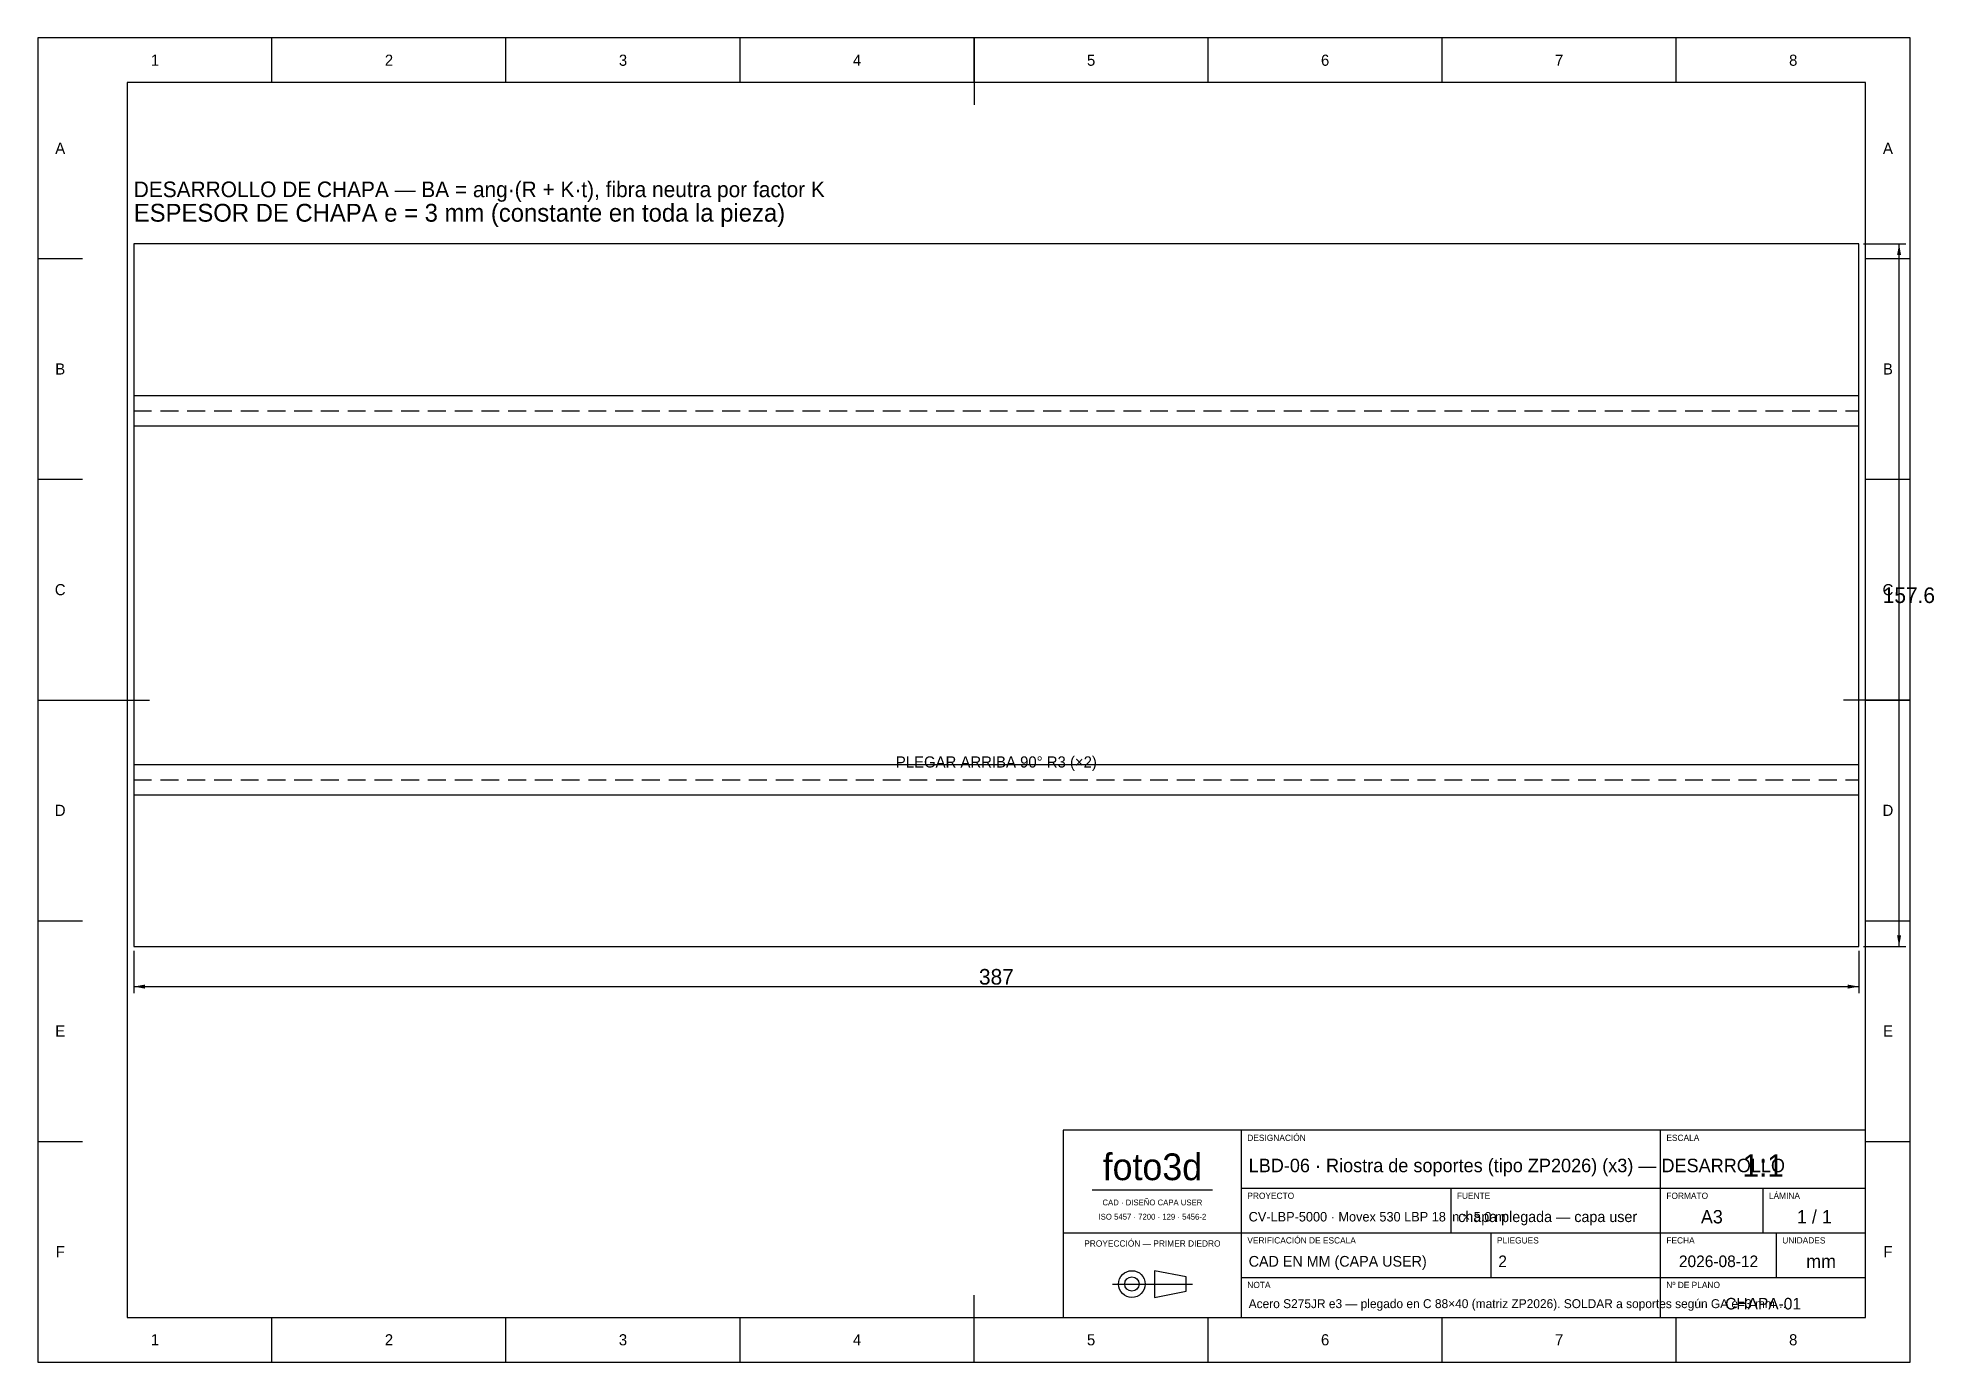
# Model space of a CAD drawing. Extents: x 0 to 425, y 0 to 297.
import ezdxf
from ezdxf.enums import TextEntityAlignment as Align

# ---------------------------------------------------------------- set-up
doc = ezdxf.new("R2010")
doc.units = 0
doc.linetypes.add('DASHED', pattern=[6, 4, -2])
for name, color, linetype in [('COTAS', 7, 'CONTINUOUS'), ('FINA', 7, 'CONTINUOUS'), ('NORMA', 7, 'CONTINUOUS'), ('PLIEGUE', 1, 'DASHED'), ('TEXTO', 7, 'CONTINUOUS'), ('VISIBLE', 7, 'CONTINUOUS')]:
    doc.layers.add(name, color=color, linetype=linetype)

msp = doc.modelspace()

# ---------------------------------------------------------------- linework, layer by layer
at = {"layer": 'COTAS'}
for p, q in [((409.5, 250.785), (419, 250.785)), ((417.5, 93.215), (417.5, 250.785)), ((21.5, 92.215), (21.5, 82.715)), ((408.5, 92.215), (408.5, 82.715)), ((409.5, 93.215), (419, 93.215)), ((21.5, 84.215), (408.5, 84.215))]:
    msp.add_line(p, q, dxfattribs=at)
for points in [[(417.5, 250.785), (417.95, 248.285), (417.05, 248.285)], [(417.5, 93.215), (417.95, 95.715), (417.05, 95.715)], [(21.5, 84.215), (24, 84.665), (24, 83.765)], [(408.5, 84.215), (406, 84.665), (406, 83.765)]]:
    msp.add_solid(points, dxfattribs=at)
at = {"layer": 'FINA'}
for p, q in [((420, 297), (0, 297)), ((0, 297), (0, 0)), ((52.5, 287), (52.5, 297)), ((105, 287), (105, 297)), ((157.5, 287), (157.5, 297)), ((210, 287), (210, 297)), ((262.5, 287), (262.5, 297)), ((315, 287), (315, 297)), ((367.5, 287), (367.5, 297)), ((420, 0), (420, 297)), ((0, 247.5), (10, 247.5)), ((410, 247.5), (420, 247.5)), ((21.5, 216.785), (408.5, 216.785)), ((21.5, 210.005), (408.5, 210.005)), ((0, 198), (10, 198)), ((410, 198), (420, 198)), ((0, 148.5), (10, 148.5)), ((410, 148.5), (420, 148.5)), ((21.5, 134.005), (408.5, 134.005)), ((21.5, 127.215), (408.5, 127.215)), ((0, 99), (10, 99)), ((410, 99), (420, 99)), ((0, 49.5), (10, 49.5)), ((410, 49.5), (420, 49.5)), ((236.5, 38.6), (263.5, 38.6)), ((270, 39), (364, 39)), ((317, 29), (317, 39)), ((364, 39), (410, 39)), ((387, 29), (387, 39)), ((230, 29), (270, 29)), ((270, 29), (364, 29)), ((326, 19), (326, 29)), ((364, 29), (410, 29)), ((390, 19), (390, 29)), ((241.03, 17.5), (258.97, 17.5)), ((270, 19), (364, 19)), ((364, 19), (410, 19)), ((52.5, 0), (52.5, 10)), ((105, 0), (105, 10)), ((157.5, 0), (157.5, 10)), ((210, 0), (210, 10)), ((262.5, 0), (262.5, 10)), ((315, 0), (315, 10)), ((367.5, 0), (367.5, 10)), ((0, 0), (420, 0))]:
    msp.add_line(p, q, dxfattribs=at)
at = {"layer": 'NORMA'}
for p, q in [((210, 297), (210, 282)), ((410, 287), (20, 287)), ((20, 287), (20, 10)), ((410, 10), (410, 287)), ((0, 148.5), (25, 148.5)), ((420, 148.5), (405, 148.5)), ((410, 52), (230, 52)), ((230, 52), (230, 10)), ((270, 10), (270, 52)), ((364, 10), (364, 52)), ((410, 10), (410, 52)), ((210, 0), (210, 15)), ((20, 10), (410, 10)), ((230, 10), (410, 10))]:
    msp.add_line(p, q, dxfattribs=at)
at = {"layer": 'PLIEGUE'}
for p, q in [((21.5, 213.395), (408.5, 213.395)), ((21.5, 130.605), (408.5, 130.605))]:
    msp.add_line(p, q, dxfattribs=at)
at = {"layer": 'TEXTO'}
for p, q in [((257.59, 19.11), (250.46, 20.49)), ((250.46, 20.49), (250.46, 14.51)), ((257.59, 15.89), (257.59, 19.11)), ((250.46, 14.51), (257.59, 15.89))]:
    msp.add_line(p, q, dxfattribs=at)
for radius in [2.99, 1.61]:
    msp.add_circle((245.4, 17.5), radius, dxfattribs=at)
at = {"layer": 'VISIBLE'}
for p, q in [((408.5, 250.785), (21.5, 250.785)), ((21.5, 250.785), (21.5, 93.215)), ((408.5, 93.215), (408.5, 250.785)), ((21.5, 93.215), (408.5, 93.215)), ((21.5, 93.215), (21.5, 93.215))]:
    msp.add_line(p, q, dxfattribs=at)

# ---------------------------------------------------------------- texts
at = {"layer": 'COTAS'}
for s, p in [('157.6', (419.7, 172)), ('387', (215, 86.415))]:
    msp.add_text(s, height=3.5, dxfattribs=at).set_placement(p, align=Align.MIDDLE_CENTER)
at = {"layer": 'TEXTO'}
for s, height, p in [('1', 2.5, (26.25, 292)), ('2', 2.5, (78.75, 292)), ('3', 2.5, (131.25, 292)), ('4', 2.5, (183.75, 292)), ('5', 2.5, (236.25, 292)), ('6', 2.5, (288.75, 292)), ('7', 2.5, (341.25, 292)), ('8', 2.5, (393.75, 292)), ('A', 2.5, (5, 272.25)), ('A', 2.5, (415, 272.25)), ('B', 2.5, (5, 222.75)), ('B', 2.5, (415, 222.75)), ('C', 2.5, (5, 173.25)), ('C', 2.5, (415, 173.25)), ('PLEGAR ARRIBA 90° R3 (×2)', 2.5, (215, 134.605)), ('D', 2.5, (5, 123.75)), ('D', 2.5, (415, 123.75)), ('E', 2.5, (5, 74.25)), ('E', 2.5, (415, 74.25)), ('foto3d', 6, (250, 43.8)), ('1:1', 5, (387, 44.1)), ('CAD · DISEÑO CAPA USER', 1.3, (250, 35.8)), ('A3', 3, (375.5, 32.6)), ('1 / 1', 3, (398.5, 32.6)), ('ISO 5457 · 7200 · 129 · 5456-2', 1.3, (250, 32.6)), ('F', 2.5, (5, 24.75)), ('PROYECCIÓN — PRIMER DIEDRO', 1.4, (250, 26.6)), ('F', 2.5, (415, 24.75)), ('2026-08-12', 2.6, (377, 22.6)), ('mm', 3, (400, 22.6)), ('CHAPA-01', 2.6, (387, 13.1)), ('1', 2.5, (26.25, 5)), ('2', 2.5, (78.75, 5)), ('3', 2.5, (131.25, 5)), ('4', 2.5, (183.75, 5)), ('5', 2.5, (236.25, 5)), ('6', 2.5, (288.75, 5)), ('7', 2.5, (341.25, 5)), ('8', 2.5, (393.75, 5))]:
    msp.add_text(s, height=height, dxfattribs=at).set_placement(p, align=Align.MIDDLE_CENTER)
for s, height, p in [('DESARROLLO DE CHAPA — BA = ang·(R + K·t), fibra neutra por factor K', 3.5, (21.5, 261.285)), ('ESPESOR DE CHAPA e = 3 mm (constante en toda la pieza)', 4, (21.5, 255.785)), ('DESIGNACIÓN', 1.4, (271.3, 49.6)), ('ESCALA', 1.4, (365.3, 49.6)), ('LÁMINA', 1.4, (388.3, 36.6)), ('PROYECTO', 1.4, (271.3, 36.6)), ('FUENTE', 1.4, (318.3, 36.6)), ('FORMATO', 1.4, (365.3, 36.6)), ('VERIFICACIÓN DE ESCALA', 1.4, (271.3, 26.6)), ('PLIEGUES', 1.4, (327.3, 26.6)), ('FECHA', 1.4, (365.3, 26.6)), ('UNIDADES', 1.4, (391.3, 26.6)), ('NOTA', 1.4, (271.3, 16.6)), ('Nº DE PLANO', 1.4, (365.3, 16.6))]:
    msp.add_text(s, height=height, dxfattribs=at).set_placement(p)
for s, height, p in [('LBD-06 · Riostra de soportes (tipo ZP2026) (x3) — DESARROLLO', 3.0315, (271.6, 44.1)), ('CV-LBP-5000 · Movex 530 LBP 18 in × 5.0 m', 2.1329, (271.6, 32.6)), ('chapa plegada — capa user', 2.4, (318.6, 32.6)), ('CAD EN MM (CAPA USER)', 2.4, (271.6, 22.6)), ('2', 2.6, (327.6, 22.6)), ('Acero S275JR e3 — plegado en C 88×40 (matriz ZP2026). SOLDAR a soportes según GA e=3 mm…', 2, (271.6, 13.1))]:
    msp.add_text(s, height=height, dxfattribs=at).set_placement(p, align=Align.MIDDLE_LEFT)

doc.saveas('drawing.dxf')
